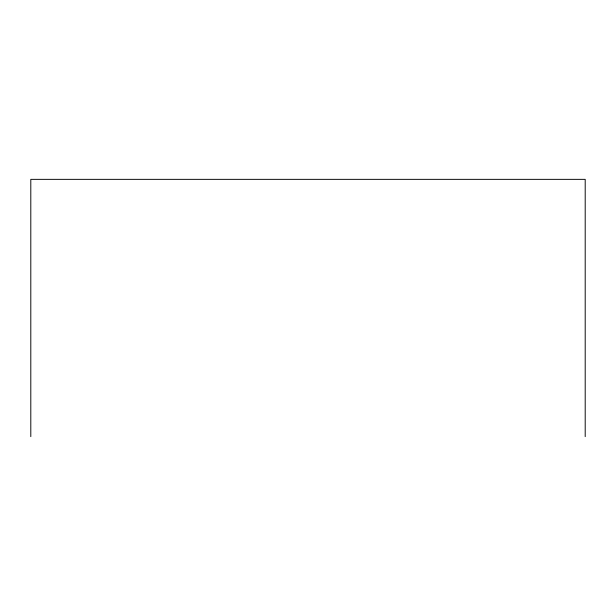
<?xml version="1.0" encoding="UTF-8"?>
<svg xmlns="http://www.w3.org/2000/svg" width="616" height="616" viewBox="0 0 616 616"><rect width="100%" height="100%" fill="white"/><g stroke="black" fill="none" stroke-linecap="round" stroke-linejoin="round"><path stroke-width="0.92" d="M585.2 436.644L585.2 179.356L30.8 179.356L30.8 436.644"/></g></svg>
